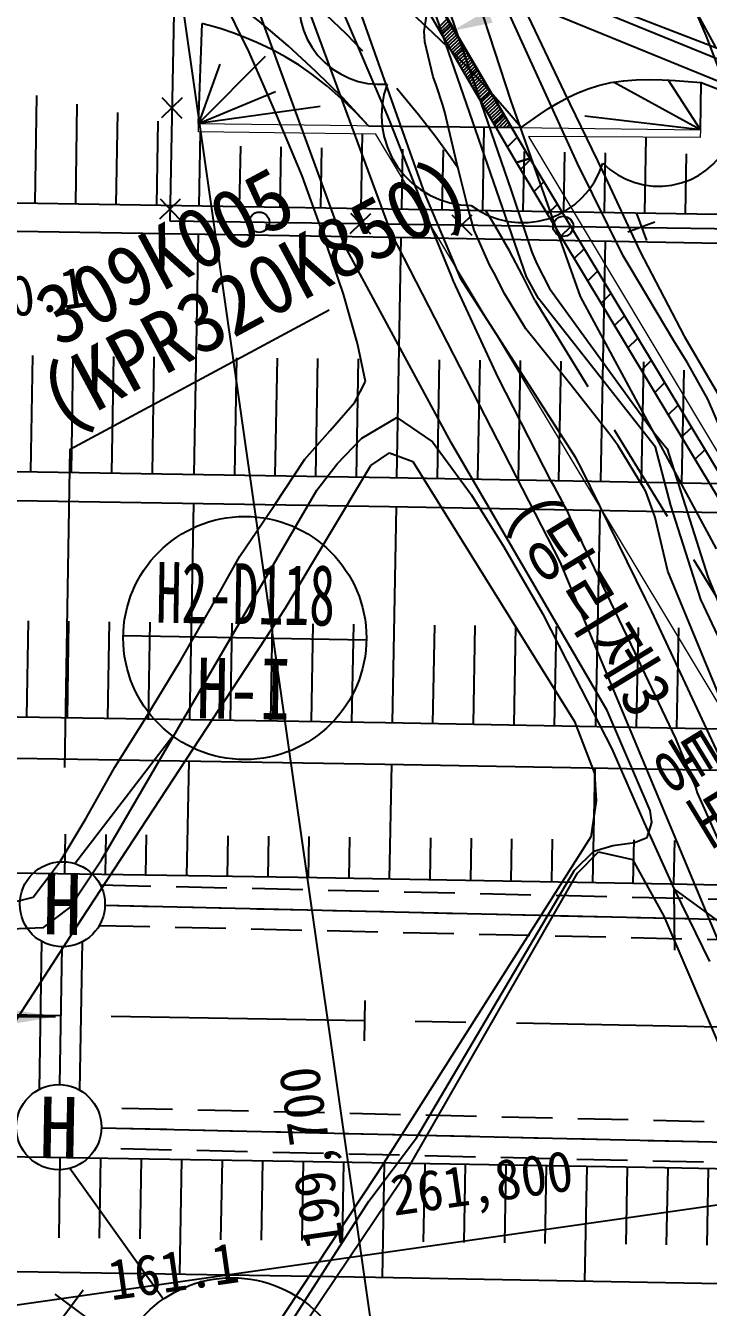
# Model space of a CAD drawing. Header units: millimetres. Extents: x 12262 to 13058, y 1103 to 1809.
# Drawn here: x 12851 to 12884.7, y 1471.8 to 1535.1 of the extents above; entities that cross this region are included whole.
import ezdxf
from ezdxf.enums import TextEntityAlignment as Align
from ezdxf.xclip import XClip

# ---------------------------------------------------------------- set-up
doc = ezdxf.new("R2010")
doc.units = ezdxf.units.MM
doc.header["$LTSCALE"] = 10
doc.header["$MEASUREMENT"] = 0
doc.header["$XCLIPFRAME"] = 2
for name, pattern in [('CENTER', [2, 1.25, -0.25, 0.25, -0.25]), ('DASHED', [0.75, 0.5, -0.25]), ('HIDDEN', [0.375, 0.25, -0.125])]:
    doc.linetypes.add(name, pattern=pattern)
doc.layers.add('TZ-BASE', color=253, linetype='Continuous')
doc.layers.add('TZ-CABL', color=4, linetype='Continuous')
doc.styles.add('HANA', font='GulimChe.ttf')
doc.styles.get("Standard").update_dxf_attribs({"font": 'GulimChe.ttf'})
doc.linetypes.add('ZIGZAG', pattern='A,0.0001,-0.2,[131,ltypeshp.shx,S=0.2,R=0,X=-0.2,Y=0],-0.4,[131,ltypeshp.shx,S=0.2,R=180,X=0.2,Y=0],-0.2', length=0.8001)
doc.dimstyles.get("Standard").update_dxf_attribs({"dimtxt": 0.18, "dimasz": 0.18, "dimexe": 0.18, "dimexo": 0.0625, "dimgap": 0.09, "dimtad": 0, "dimtih": 1, "dimtoh": 1, "dimdec": 4, "dimzin": 0, "dimdsep": 46, "dimtxsty": 'Standard', "dimcen": 0.09, "dimadec": 0, "dimazin": 0, "dimtfac": 1, "dimtdec": 4, "dimtofl": 0, "dimtmove": 0, "dimatfit": 3, "dimfxl": 0, "dimtolj": 1, "dimtzin": 0, "dimarcsym": 0})

# ---------------------------------------------------------------- blocks, each defined once
blk = doc.blocks.new('JD-GJG5SREGSF3')
at = {"layer": 'TZ-BASE'}
for p, q in [((543.552, -173.359), (490.746, 196.267)), ((527.427, 47.021), (519.058, 61.384)), ((527.427, 47.021), (519.058, 61.384)), ((519.519, 61.66), (528.083, 47.212)), ((519.588, 61.702), (528.083, 47.212)), ((522.293, 58.279), (542.387, 50.075)), ((522.901, 45.484, -91), (518.714, 57.305, -91)), ((522.004, 57.317), (541.946, 49.175)), ((536.787, 53.28, -86.649), (535.273, 56.877, -86.649)), ((521.237, 43.555, -93), (516.773, 55.668, -93)), ((514.233, 52.463, -94.345), (512.761, 55.439, -94.345)), ((518.929, 42.943, -94), (514.461, 55.183, -94)), ((523.805, 55.394, -89.689), (527.156, 45.637, -89.689)), ((530.429, 46.962, -88), (526.518, 55.569, -88)), ((537.257, 52.707, -87), (535.992, 55.042, -87)), ((520.999, 49.495, -92), (518.886, 54.423, -92)), ((522.894, 53.7, -90), (523.095, 55.005, -90)), ((527.921, 41.382, -89.689), (523.202, 55.012, -89.689)), ((527.151, 50.041, -89), (525.548, 54.983, -89)), ((527.839, 54.561, -86.649), (529.791, 50.459, -86.649)), ((511.737, 48.933, -0.044), (511.907, 53.873, 255)), ((523.556, 53.663), (524.001, 54.097)), ((523.621, 53.552), (524.067, 53.986)), ((523.686, 53.44), (524.133, 53.876)), ((523.733, 53.361), (524.18, 53.797)), ((523.751, 53.329), (524.198, 53.765)), ((533.066, 54.306, -89), (539.496, 51.821, -89)), ((522.865, 53.492, -90), (522.894, 53.7, -90)), ((522.9, 52.978, -90), (522.865, 53.492, -90)), ((523.816, 53.218), (524.264, 53.654)), ((523.881, 53.106), (524.329, 53.544)), ((523.946, 52.995), (524.395, 53.433)), ((524.011, 52.884), (524.46, 53.323)), ((524.075, 52.772), (524.526, 53.212)), ((538.262, 49.414, -86.649), (536.787, 53.28, -86.649)), ((523.316, 51.249, -90), (522.9, 52.978, -90)), ((524.14, 52.661), (524.592, 53.101)), ((524.205, 52.549), (524.657, 52.991)), ((524.27, 52.438), (524.723, 52.88)), ((524.335, 52.327), (524.788, 52.769)), ((524.382, 52.248), (524.836, 52.691)), ((524.4, 52.215), (524.854, 52.659)), ((524.465, 52.104), (524.92, 52.548)), ((511.737, 48.933, -0.044), (515.037, 52.265, -0.044)), ((512.784, 51.87, 34.235), (511.737, 48.933, -0.044)), ((515.599, 49.331, -94.345), (514.233, 52.463, -94.345)), ((524.53, 51.993), (524.985, 52.437)), ((524.594, 51.881), (525.051, 52.327)), ((524.659, 51.77), (525.116, 52.216)), ((524.724, 51.659), (525.182, 52.105)), ((524.789, 51.547), (525.248, 51.995)), ((524.854, 51.436), (525.313, 51.884)), ((523.467, 50.805, -90), (523.316, 51.249, -90)), ((524.919, 51.325), (525.379, 51.773)), ((524.984, 51.213), (525.444, 51.663)), ((525.03, 51.134), (525.491, 51.584)), ((525.049, 51.102), (525.51, 51.552)), ((525.113, 50.991), (525.575, 51.442)), ((525.178, 50.879), (525.641, 51.331)), ((523.78, 49.85, -90), (523.467, 50.805, -90)), ((525.243, 50.768), (525.707, 51.22)), ((525.308, 50.657), (525.772, 51.11)), ((525.373, 50.545), (525.838, 50.999)), ((525.438, 50.434), (525.903, 50.888)), ((525.503, 50.323), (525.969, 50.778)), ((525.568, 50.211), (526.035, 50.667)), ((536.494, 48.632), (532.21, 50.98)), ((536.494, 48.632), (534.904, 51.089)), ((536.494, 48.632), (536.536, 50.97)), ((536.536, 50.97), (541.447, 49.037, -86)), ((503.741, 50.319, -255), (503.655, 45.014, -255)), ((511.737, 48.933, -0.044), (515.536, 50.526, 49.568)), ((525.632, 50.1), (526.1, 50.556)), ((525.679, 50.021), (526.147, 50.478)), ((525.697, 49.989), (526.166, 50.446)), ((525.762, 49.877), (526.231, 50.335)), ((525.827, 49.766), (526.297, 50.224)), ((525.892, 49.654), (526.363, 50.114)), ((525.957, 49.543), (526.428, 50.003)), ((530.58, 40.4, -89), (527.151, 50.041, -89)), ((529.791, 50.459, -86.649), (531.685, 46.555, -86.649)), ((505.734, 49.9, -255), (505.655, 44.982, -255)), ((507.728, 49.48, -255), (507.655, 44.95, -255)), ((517.733, 49.782, 80.251), (511.737, 48.933, -0.044)), ((516.84, 46.365, -94.345), (515.599, 49.331, -94.345)), ((521.188, 49.024, -92), (520.999, 49.495, -92)), ((523.879, 49.498, -90), (523.78, 49.85, -90)), ((524.483, 46.98, -90), (523.879, 49.498, -90)), ((526.022, 49.432), (526.494, 49.892)), ((526.087, 49.32), (526.559, 49.782)), ((526.151, 49.209), (526.625, 49.671)), ((526.216, 49.098), (526.691, 49.56)), ((526.281, 48.986), (526.756, 49.45)), ((526.328, 48.907), (526.803, 49.371)), ((526.346, 48.875), (526.822, 49.339)), ((509.721, 49.061, -255), (509.655, 44.917, -255)), ((520.116, 48.832), (527.648, 48.74)), ((523.317, 43.606, -92), (521.188, 49.024, -92)), ((525.817, 48.762, -255), (525.743, 44.658, -255)), ((526.411, 48.764), (526.887, 49.229)), ((526.579, 48.753), (526.953, 49.118)), ((526.756, 48.751), (527.018, 49.007)), ((526.933, 48.749), (527.084, 48.897)), ((527.109, 48.747), (527.15, 48.786)), ((536.494, 48.632), (530.787, 49.295)), ((511.81, 48.524, -255), (511.745, 44.884, -255)), ((519.81, 48.427, -255), (519.744, 44.755, -255)), ((526.977, 47.794), (527.459, 48.265)), ((533.809, 48.269, -255), (533.742, 44.526, -255)), ((513.798, 47.82, -255), (513.744, 44.852, -255)), ((515.798, 47.783, -255), (515.744, 44.819, -255)), ((517.797, 47.747, -255), (517.744, 44.787, -255)), ((521.797, 47.675, -255), (521.743, 44.723, -255)), ((523.796, 47.639, -255), (523.743, 44.691, -255)), ((527.796, 47.566, -255), (527.742, 44.626, -255)), ((529.795, 47.53, -255), (529.742, 44.594, -255)), ((531.795, 47.498, -255), (531.742, 44.562, -255)), ((535.795, 47.438, -255), (535.741, 44.497, -255)), ((525.042, 44.744, -90), (524.483, 46.98, -90)), ((527.427, 47.021), (528.083, 47.212)), ((528.083, 47.212), (527.427, 47.021)), ((528.083, 47.212), (527.427, 47.021)), ((527.427, 47.021), (528.083, 47.212)), ((582.935, -45.357), (527.427, 47.021)), ((582.935, -45.357), (527.427, 47.021)), ((527.629, 46.684), (528.115, 47.159)), ((528.083, 47.212), (583.613, -45.218)), ((528.083, 47.212), (583.784, -45.462)), ((532.68, 42.417, -88), (530.429, 46.962, -88)), ((517.807, 43.712, -94.345), (516.84, 46.365, -94.345)), ((531.685, 46.555, -86.649), (533.515, 42.64, -86.649)), ((527.156, 45.637, -89.689), (528.174, 42.596, -89.689)), ((528.291, 45.583), (528.777, 46.058)), ((501.338, 45.051, -255), (547.65, 44.305, -255)), ((524.669, 41.281, -91), (522.901, 45.484, -91)), ((528.952, 44.482), (529.438, 44.957)), ((525.34, 43.686, -90), (525.042, 44.744, -90)), ((501.315, 43.652, -255), (521.389, 43.328, -255)), ((518.889, 40.514, -94.345), (517.807, 43.712, -94.345)), ((526.113, 41.928, -90), (525.34, 43.686, -90)), ((529.614, 43.381), (530.1, 43.856)), ((511.719, 43.484, -255), (511.505, 31.636, -255)), ((529.574, 27.308, -93), (521.237, 43.555, -93)), ((521.389, 43.328, -255), (549.6, 42.818, -255)), ((521.718, 43.322, -255), (521.504, 31.474, -255)), ((523.444, 43.292, -92), (523.317, 43.606, -92)), ((524.205, 41.451, -92), (523.444, 43.292, -92)), ((531.804, 43.14, -255), (531.566, 31.292, -255)), ((524.218, 33.163, -94), (518.929, 42.943, -94)), ((528.174, 42.596, -89.689), (528.432, 42.01, -89.689)), ((530.275, 42.28), (530.761, 42.754)), ((533.024, 41.84, -88), (532.68, 42.417, -88)), ((533.515, 42.64, -86.649), (535.687, 38.445, -86.649)), ((526.298, 41.585, -90), (526.113, 41.928, -90)), ((528.432, 42.01, -89.689), (529.048, 40.803, -89.689)), ((535.19, 38.217, -88), (533.024, 41.84, -88)), ((524.313, 41.161, -92), (524.205, 41.451, -92)), ((526.514, 36.411, -92), (524.313, 41.161, -92)), ((530.349, 32.451, -91), (524.669, 41.281, -91)), ((526.849, 40.514, -90), (526.298, 41.585, -90)), ((528.513, 40.305, -89.689), (527.921, 41.382, -89.689)), ((530.937, 41.179), (531.423, 41.653)), ((519.57, 38.091, -94.345), (518.889, 40.514, -94.345)), ((527.882, 38.805, -90), (526.849, 40.514, -90)), ((529.048, 40.803, -89.689), (534.222, 33.673, -89.689)), ((531.599, 40.078), (532.084, 40.552)), ((534.273, 32.967, -89.689), (528.513, 40.305, -89.689)), ((537.284, 27.956, -89), (530.58, 40.4, -89)), ((532.26, 38.978), (532.746, 39.451)), ((529.708, 36.541, -90), (527.882, 38.805, -90)), ((519.967, 36.215, -94.345), (519.57, 38.091, -94.345)), ((532.922, 37.877), (533.407, 38.35)), ((535.396, 37.871, -88), (535.19, 38.217, -88)), ((535.687, 38.445, -86.649), (537.504, 35.357, -86.649)), ((503.534, 37.489, -255), (503.442, 31.766, -255)), ((505.534, 37.469, -255), (505.442, 31.734, -255)), ((507.534, 37.448, -255), (507.442, 31.701, -255)), ((509.534, 37.428, -255), (509.441, 31.669, -255)), ((513.609, 37.386, -255), (513.505, 31.604, -255)), ((515.609, 37.366, -255), (515.505, 31.572, -255)), ((517.609, 37.345, -255), (517.504, 31.539, -255)), ((519.609, 37.324, -255), (519.504, 31.507, -255)), ((535.865, 37.129, -88), (535.396, 37.871, -88)), ((523.609, 37.283, -255), (523.503, 31.438, -255)), ((525.609, 37.263, -255), (525.503, 31.402, -255)), ((527.609, 37.242, -255), (527.503, 31.366, -255)), ((529.609, 37.222, -255), (529.502, 31.33, -255)), ((533.685, 37.18, -255), (533.566, 31.256, -255)), ((533.583, 36.776), (534.069, 37.249)), ((535.677, 36.778, -255), (535.566, 31.22, -255)), ((536.866, 35.338, -88), (535.865, 37.129, -88)), ((519.444, 35.187, -94.345), (519.967, 36.215, -94.345)), ((529.147, 31.263, -92), (526.514, 36.411, -92)), ((530.032, 36.136, -90), (529.708, 36.541, -90)), ((531.977, 33.665, -90), (530.032, 36.136, -90)), ((534.245, 35.675), (534.73, 36.148)), ((518.234, 33.788, -94.345), (519.444, 35.187, -94.345)), ((534.906, 34.574), (535.391, 35.047)), ((539.042, 30.254, -88), (536.866, 35.338, -88)), ((519.793, 33.424, -255), (521.52, 34.434, -255)), ((521.52, 34.434, -255), (523.281, 33.238, -255)), ((516.98, 32.374, -94.345), (518.234, 33.788, -94.345)), ((532.228, 33.334, -90), (531.977, 33.665, -90)), ((534.222, 33.673, -89.689), (534.854, 32.886, -89.689)), ((535.568, 33.473), (536.053, 33.946)), ((518.58, 32.152, -255), (519.793, 33.424, -255)), ((523.281, 33.238, -255), (525.187, 30.645, -255)), ((531.892, 19.988, -94), (524.218, 33.163, -94)), ((532.44, 33.03, -90), (532.228, 33.334, -90)), ((533.734, 30.903, -90), (532.44, 33.03, -90)), ((535.039, 30.087, -89.689), (534.273, 32.967, -89.689)), ((534.854, 32.886, -89.689), (536.861, 26.576, -89.689)), ((515.48, 30.104, -94.345), (516.98, 32.374, -94.345)), ((520.241, 32.071, -93.464), (521.151, 32.686, -93.464)), ((521.151, 32.686, -93.464), (522.301, 32.273, -93.464)), ((522.301, 32.273, -93.464), (530.285, 19.441, -93.464)), ((530.636, 31.924, -91), (530.349, 32.451, -91)), ((536.229, 32.372), (536.714, 32.845)), ((501.124, 31.803, -255), (521.174, 31.48, -255)), ((516.004, 25.014, -93.464), (520.241, 32.071, -93.464)), ((517.573, 30.852, -255), (518.58, 32.152, -255)), ((533.79, 25.497, -91), (530.636, 31.924, -91)), ((521.174, 31.48, -255), (541.224, 31.118, -255)), ((529.302, 31.008, -92), (529.147, 31.263, -92)), ((529.67, 30.301, -92), (529.302, 31.008, -92)), ((501.101, 30.373, -255), (521.149, 30.05, -255)), ((506.943, 12.613, -255), (517.573, 30.852, -255)), ((525.187, 30.645, -255), (526.797, 28.052, -255)), ((533.803, 30.787, -90), (533.734, 30.903, -90)), ((534.156, 29.829, -90), (533.803, 30.787, -90)), ((511.479, 30.206, -255), (511.286, 19.538, -255)), ((513.778, 27.588, -94.345), (515.48, 30.104, -94.345)), ((521.149, 30.05, -255), (541.196, 29.688, -255)), ((521.478, 30.045, -255), (521.285, 19.376, -255)), ((529.802, 30.029, -92), (529.67, 30.301, -92)), ((529.957, 29.774, -92), (529.802, 30.029, -92)), ((530.068, 29.505, -92), (529.957, 29.774, -92)), ((531.538, 29.863, -255), (531.324, 19.195, -255)), ((534.259, 29.497, -90), (534.156, 29.829, -90)), ((536.516, 25.458, -89.689), (535.039, 30.087, -89.689)), ((533.468, 22.408, -92), (530.068, 29.505, -92)), ((534.888, 26.848, -90), (534.259, 29.497, -90)), ((526.797, 28.052, -255), (528.713, 24.76, -255)), ((512.374, 25.093, -94.345), (513.778, 27.588, -94.345)), ((547.845, -16.458, -93), (529.574, 27.308, -93)), ((541.276, 11.357, -90), (534.888, 26.848, -90)), ((536.861, 26.576, -89.689), (539.109, 21.098, -89.689)), ((534.104, 24.86, -91), (533.79, 25.497, -91)), ((544.431, 8.614, -89.689), (536.516, 25.458, -89.689)), ((505.965, 9.679, -93.464), (516.004, 25.014, -93.464)), ((510.867, 22.465, -94.345), (512.374, 25.093, -94.345)), ((528.713, 24.76, -255), (530.293, 21.641, -255)), ((544.473, 2.637, -91), (534.104, 24.86, -91)), ((503.324, 24.406, -255), (503.247, 19.667, -255)), ((505.323, 24.384, -255), (505.247, 19.635, -255)), ((507.323, 24.362, -255), (507.247, 19.603, -255)), ((509.323, 24.341, -255), (509.246, 19.571, -255)), ((513.373, 24.297, -255), (513.286, 19.506, -255)), ((515.373, 24.275, -255), (515.286, 19.474, -255)), ((517.373, 24.254, -255), (517.286, 19.441, -255)), ((519.373, 24.232, -255), (519.285, 19.409, -255)), ((523.372, 24.189, -255), (523.285, 19.34, -255)), ((525.372, 24.167, -255), (525.284, 19.304, -255)), ((527.372, 24.145, -255), (527.284, 19.268, -255)), ((529.372, 24.123, -255), (529.284, 19.232, -255)), ((533.422, 24.08, -255), (533.323, 19.159, -255)), ((535.422, 24.058, -255), (535.323, 19.122, -255)), ((509.139, 19.613, -94.345), (510.867, 22.465, -94.345)), ((533.616, 22.091, -92), (533.468, 22.408, -92)), ((530.293, 21.641, -255), (532.129, 18.084, -255)), ((535.291, 18.599, -92), (533.616, 22.091, -92)), ((500.929, 19.705, -255), (520.956, 19.382, -255)), ((507.596, 17.18, -94.345), (509.139, 19.613, -94.345)), ((534.015, 15.049, -94), (531.892, 19.988, -94)), ((520.956, 19.382, -255), (540.982, 19.02, -255)), ((530.285, 19.441, -93.464), (531.263, 16.87, -93.464)), ((81.905, -69.474), (700.519, 18.903)), ((536.113, 16.58, -92), (535.291, 18.599, -92)), ((532.129, 18.084, -255), (533.721, 14.434, -255)), ((500.896, 17.655, -255), (520.919, 17.333, -255)), ((506.189, 14.665, -94.345), (507.596, 17.18, -94.345)), ((511.249, 17.488, -255), (511.147, 11.829, -255)), ((520.919, 17.333, -255), (540.941, 16.971, -255)), ((521.248, 17.327, -255), (521.146, 11.668, -255)), ((531.283, 17.145, -255), (531.169, 11.486, -255)), ((531.263, 16.87, -93.464), (531.353, 15.524, -93.464)), ((536.257, 16.243, -92), (536.113, 16.58, -92)), ((536.359, 15.911, -92), (536.257, 16.243, -92)), ((536.506, 15.595, -92), (536.359, 15.911, -92)), ((531.353, 15.524, -93.464), (531.084, 13.741, -93.464)), ((538.825, 10.321, -92), (536.506, 15.595, -92)), ((504.9, 12.536, -94.345), (506.189, 14.665, -94.345)), ((534.101, 14.447, -94), (534.015, 15.049, -94)), ((533.721, 14.434, -255), (535.194, 11.161, -255)), ((533.876, 13.707, -94), (534.101, 14.447, -94)), ((505.154, 13.878, -255), (505.123, 11.926, -255)), ((507.154, 13.858, -255), (507.123, 11.894, -255)), ((509.154, 13.838, -255), (509.122, 11.862, -255)), ((513.183, 13.797, -255), (513.147, 11.797, -255)), ((515.183, 13.776, -255), (515.146, 11.765, -255)), ((517.183, 13.756, -255), (517.146, 11.733, -255)), ((519.183, 13.736, -255), (519.146, 11.7, -255)), ((531.084, 13.741, -93.464), (520.553, -2.86, -93.464)), ((523.183, 13.695, -255), (523.145, 11.631, -255)), ((525.183, 13.675, -255), (525.145, 11.595, -255)), ((527.183, 13.655, -255), (527.145, 11.559, -255)), ((529.183, 13.635, -255), (529.144, 11.523, -255)), ((531.231, 13.045, -94), (532.183, 13.323, -94)), ((532.183, 13.323, -94), (533.248, 13.475, -94)), ((533.212, 13.594, -255), (533.169, 11.45, -255)), ((533.248, 13.475, -94), (533.876, 13.707, -94)), ((535.212, 13.574, -255), (535.168, 11.414, -255)), ((530.278, 12.106, -94), (531.231, 13.045, -94)), ((530.434, 11.947, -92.898), (531.47, 13.01, -92.898)), ((531.47, 13.01, -92.898), (533.153, 12.629, -92.898)), ((503.577, 10.771, -94.345), (504.9, 12.536, -94.345)), ((505.367, 10.248, -255), (506.943, 12.613, -255)), ((522.481, -1.099, -94), (530.278, 12.106, -94)), ((533.153, 12.629, -92.898), (534.693, 9.834, -92.898)), ((521.732, -3.214, -92.898), (530.434, 11.947, -92.898)), ((502.042, 10.391, -94.345), (503.577, 10.771, -94.345)), ((535.194, 11.161, -255), (536.945, 7.596, -255)), ((535.235, 8.161, -255), (535.194, 11.161, -255)), ((535.194, 11.161, -255), (537.625, 9.402, -255)), ((504.09, 9.282, -255), (505.367, 10.248, -255)), ((493.957, -8.729, -93.464), (505.965, 9.679, -93.464)), ((534.693, 9.834, -92.898), (537.875, 2.386, -92.898)), ((502.451, 9.212, -255), (504.09, 9.282, -255)), ((519.937, 5.679), (519.903, 3.68)), ((520.139, -4.22, -94), (522.481, -1.099, -94)), ((520.139, -4.22, -94), (522.481, -1.099, -94)), ((504.897, -2.072, -255), (504.834, -6.037, -255)), ((506.897, -2.104, -255), (506.833, -6.06, -255)), ((508.897, -2.136, -255), (508.833, -6.082, -255)), ((510.894, -2.169, -255), (510.792, -7.828, -255)), ((512.894, -2.201, -255), (512.823, -6.127, -255)), ((514.893, -2.233, -255), (514.823, -6.15, -255)), ((516.893, -2.265, -255), (516.823, -6.173, -255)), ((518.893, -2.297, -255), (518.822, -6.195, -255)), ((520.893, -2.33, -255), (520.79, -7.989, -255)), ((522.892, -2.366, -255), (522.822, -6.241, -255)), ((524.892, -2.402, -255), (524.822, -6.263, -255)), ((526.892, -2.439, -255), (526.822, -6.286, -255)), ((528.891, -2.475, -255), (528.822, -6.309, -255)), ((530.888, -2.511, -255), (530.775, -8.17, -255)), ((520.553, -2.86, -93.464), (509.585, -19.401, -93.464)), ((532.888, -2.547, -255), (532.812, -6.354, -255)), ((534.888, -2.583, -255), (534.812, -6.376, -255)), ((536.887, -2.619, -255), (536.812, -6.399, -255)), ((509.402, -21.492, -92.898), (521.732, -3.214, -92.898)), ((500.317, -35.107, -94), (520.139, -4.22, -94)), ((500.489, -7.662, -255), (520.461, -7.983, -255)), ((520.461, -7.983, -255), (540.433, -8.344, -255)), ((504.642, -8.808, -93.904), (506.242, -10.008, -93.904)), ((504.842, -10.208, -93.904), (506.042, -8.608, -93.904))]:
    blk.add_line(p, q, dxfattribs=at)
at = {"layer": 'TZ-BASE', "ltscale": 0.2}
for p, q in [((510.531, 55.529), (510.314, 44.132)), ((510.93, 50.205), (509.911, 49.224)), ((509.93, 50.224), (510.911, 49.205)), ((510.834, 45.206), (509.815, 44.225)), ((509.834, 45.225), (510.815, 44.206)), ((519.222, 43.51), (520.236, 44.496)), ((519.236, 44.509), (520.222, 43.496)), ((524.221, 43.441), (525.235, 44.427)), ((524.235, 44.441), (525.221, 43.427)), ((525.34, 43.686, -90), (525.042, 44.744, -90)), ((533.337, 44.498), (533.83, 43.173)), ((510.314, 44.132), (543.916, 43.671)), ((532.921, 43.589), (534.246, 44.082))]:
    blk.add_line(p, q, dxfattribs=at)
at = {"layer": 'TZ-BASE', "lineweight": 5}
for p, q in [((511.733, 48.525), (511.738, 48.935)), ((511.738, 48.935), (536.494, 48.632)), ((520.485, 48.418), (511.733, 48.525)), ((567.131, -29.145), (520.485, 48.418)), ((536.489, 48.255), (528.008, 48.299)), ((528.008, 48.299), (574.227, -28.923)), ((536.494, 48.632), (536.489, 48.255))]:
    blk.add_line(p, q, dxfattribs=at)
at = {"layer": 'TZ-BASE', "linetype": 'DASHED'}
blk.add_line((528.327, 40.225), (576.766, -38.942), dxfattribs=at)
at = {"layer": 'TZ-BASE', "linetype": 'CENTER', "flags": 128}
blk.add_lwpolyline([(699.857, 0, 0.015501), (79.961, 2.48, 0.002), (0, 0)], format="xyb", dxfattribs=at)
at = {"layer": 'TZ-BASE', "ltscale": 0.2}
for centre in [(514.729, 44.071), (529.728, 43.866)]:
    blk.add_circle(centre, 0.5, dxfattribs=at)
at = {"layer": 'TZ-BASE'}
for centre, radius, start, end in [((485.87, 14.193), 54.212, 39.58773, 75.41646), ((484.607, 17.093), 47.627, 41.79193, 77.48306), ((520.691, 54.87), 3.999, 164.98134, 274.98134), ((525.215, 49.343), 4.453, 159.7169, 269.7169), ((534.427, 49.711), 3.87, 224.86468, 334.86468), ((527.707, 48.208), 4.163, 232.84929, 342.84929), ((349.929, -9993.876), 10007, 87.9946477, 91.356978), ((349.929, -9993.876), 9993, 87.9946477, 91.3568963)]:
    blk.add_arc(centre, radius, start, end, dxfattribs=at)
at = {"layer": 'TZ-BASE', "linetype": 'DASHED'}
blk.add_arc((485.643, 19.813), 47.314, 25.55726, 77.6749, dxfattribs=at)
at = {"layer": 'TZ-BASE'}
for points, knots in [([(520.116, 48.832), (519.256, 49.748), (517.545, 51.371), (514.952, 52.89), (512.882, 53.624), (512.193, 53.801, 34.011), (511.907, 53.873, 255)], [0, 0, 0, 0, 3.771323, 6.911663, 9.34257, 9.587521, 9.587521, 9.587521, 9.587521]), ([(527.648, 48.74), (528.812, 49.604), (531.574, 51.393), (534.836, 51.113), (536.536, 50.97)], [0, 0, 0, 0, 4.349111, 9.417709, 9.417709, 9.417709, 9.417709])]:
    blk.add_open_spline(points, degree=3, knots=knots, dxfattribs=at)
blk.add_solid([(526.243, 53.913), (524.256, 53.511), (526.006, 54.536)], dxfattribs=at)
at = {"layer": 'TZ-BASE', "style": 'HANA'}
for s, rotation, p in [('160.1', 8.13044, (499.939, 39.013, -94.889)), ('199,700', 98.13044, (518.914, -6.433, -255)), ('261,800', 8.13044, (521.375, -4.948, -255)), ('161.1', 8.13044, (507.422, -9.125, -93.904))]:
    blk.add_text(s, height=2, rotation=rotation, dxfattribs=at).set_placement(p)
at = {"layer": 'TZ-BASE', "lineweight": 5, "style": 'HANA'}
blk.add_text('(당리제3 통로 내 용수개거 병행 설치)', height=2.4, rotation=301.32254, dxfattribs=at).set_placement((526.914, 29.806))

msp = doc.modelspace()

# ---------------------------------------------------------------- linework, layer by layer
at = {"layer": 'TZ-BASE'}
for p, q in [((12867.789, 1504.751), (12855.79, 1504.955)), ((12853.399, 1493.727), (12858.234, 1500.02)), ((12853.154, 1478.691), (12857.772, 1472.237))]:
    msp.add_line(p, q, dxfattribs=at)
at = {"layer": 'TZ-BASE', "flags": 128}
msp.add_lwpolyline([(12852.902, 1498.467), (12853.169, 1514.167), (12865.947, 1521.038)], dxfattribs=at)
at = {"layer": 'TZ-BASE'}
for centre in [(12861.789, 1504.853), (12861.161, 1467.286)]:
    msp.add_circle(centre, 6, dxfattribs=at)
at = {"layer": 'TZ-CABL', "linetype": 'HIDDEN'}
for points in [[(12854.657, 1492.675), (13000.989, 1489.315)], [(12854.887, 1491.67), (13000.713, 1488.321)], [(12854.611, 1490.676), (13000.944, 1487.316)], [(13000.68, 1478.319), (12854.48, 1481.677)], [(13000.404, 1477.325), (12854.71, 1480.671)], [(13000.635, 1476.32), (12854.434, 1479.677)]]:
    msp.add_lwpolyline(points, dxfattribs=at)
at = {"layer": 'TZ-CABL', "linetype": 'ZIGZAG', "ltscale": 0.5}
for points in [[(12854.887, 1491.67), (13000.713, 1488.321)], [(12852.754, 1489.618), (12852.644, 1482.819)], [(13000.404, 1477.325), (12854.71, 1480.671)]]:
    msp.add_lwpolyline(points, dxfattribs=at)
at = {"layer": 'TZ-CABL'}
for points in [[(12851.758, 1489.888), (12851.64, 1482.582)], [(12853.758, 1489.855), (12853.64, 1482.55)]]:
    msp.add_lwpolyline(points, dxfattribs=at)
for centre in [(12852.788, 1491.718), (12852.611, 1480.719)]:
    msp.add_circle(centre, 2.1, dxfattribs=at)

# ---------------------------------------------------------------- block references
at = {"layer": 'TZ-BASE'}
ref = msp.add_blockref('JD-GJG5SREGSF3', (12347.772, 1481.296), dxfattribs=at)
XClip(ref).set_block_clipping_path([(702.4831646336, 75.0000000057), (697.2310198304, -74.9999999943), (2.6260725488, -75), (-2.6260722576, 75)])

# ---------------------------------------------------------------- texts
for s, p in [('309K005', (12852.572, 1519.165)), ('(KPR320K850)', (12852.675, 1515.037))]:
    msp.add_text(s, height=3, rotation=28.26468, dxfattribs=at).set_placement(p)
for s, width, p in [('H2-D118', 0.65, (12861.826, 1507.013)), ('H-I', 0.8, (12861.747, 1502.353))]:
    msp.add_text(s, height=3, rotation=359.02597, dxfattribs=dict(at, width=width)).set_placement(p, align=Align.MIDDLE)
at = {"layer": 'TZ-CABL', "linetype": 'ByBlock'}
for p in [(12852.788, 1491.718), (12852.611, 1480.719)]:
    msp.add_text('H', height=3, rotation=359.02597, dxfattribs=at).set_placement(p, align=Align.MIDDLE)

# ---------------------------------------------------------------- leaders
at = {"layer": 'TZ-BASE'}
msp.add_leader([(12852.445, 1486.166), (12827.788, 1486.141)], dimstyle='Standard', override={"dimtxt": 3, "dimasz": 3, "dimexe": 2, "dimexo": 3, "dimgap": 1, "dimtad": 0, "dimtih": 0, "dimcen": 1, "dimaunit": 1, "dimadec": 8, "dimtix": 1, "dimtofl": 1, "dimtmove": 2, "dimtvp": 2}, dxfattribs=at)

doc.saveas('drawing.dxf')
